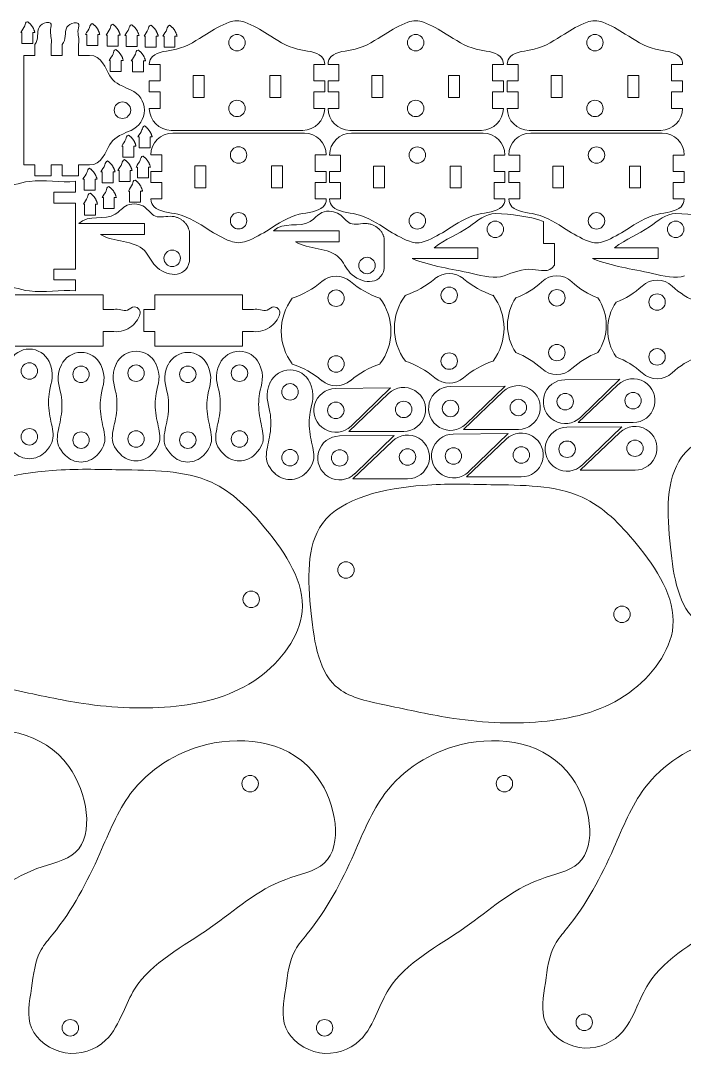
# Model space of a CAD drawing. Header units: inches. Extents: x 0 to 24, y 0 to 12.
# Drawn here: x 7.42 to 14.99, y 0.18 to 11.98 of the extents above; entities that cross this region are included whole.
import ezdxf

# ---------------------------------------------------------------- set-up
doc = ezdxf.new("R2010")
doc.units = ezdxf.units.IN
doc.header["$MEASUREMENT"] = 0

msp = doc.modelspace()

# ---------------------------------------------------------------- linework, layer by layer
at = {"color": 7, "linetype": 'Continuous', "lineweight": 15}
for p, q in [((7.436, 11.84), (7.422, 11.84)), ((7.436, 11.84), (7.436, 11.715)), ((7.561, 11.84), (7.561, 11.715)), ((7.583, 11.84), (7.561, 11.84)), ((8.175, 11.82), (8.161, 11.82)), ((8.175, 11.82), (8.175, 11.695)), ((8.3, 11.82), (8.3, 11.695)), ((8.322, 11.82), (8.3, 11.82)), ((8.409, 11.811), (8.395, 11.811)), ((8.409, 11.811), (8.409, 11.686)), ((8.534, 11.811), (8.534, 11.686)), ((8.556, 11.811), (8.534, 11.811)), ((8.623, 11.806), (8.609, 11.806)), ((8.623, 11.806), (8.623, 11.681)), ((8.748, 11.806), (8.748, 11.681)), ((8.771, 11.806), (8.748, 11.806)), ((8.842, 11.801), (8.828, 11.801)), ((8.842, 11.801), (8.842, 11.676)), ((8.967, 11.801), (8.967, 11.676)), ((8.99, 11.801), (8.967, 11.801)), ((9.056, 11.801), (9.042, 11.801)), ((9.056, 11.801), (9.056, 11.676)), ((9.181, 11.801), (9.181, 11.676)), ((9.204, 11.801), (9.181, 11.801)), ((7.436, 11.715), (7.561, 11.715)), ((7.582, 11.581), (7.582, 11.706)), ((7.77, 11.581), (7.77, 11.706)), ((7.895, 11.581), (7.895, 11.706)), ((8.082, 11.581), (8.082, 11.706)), ((8.175, 11.695), (8.3, 11.695)), ((8.409, 11.686), (8.534, 11.686)), ((8.623, 11.681), (8.748, 11.681)), ((7.582, 11.581), (7.457, 11.581)), ((7.457, 10.331), (7.457, 11.581)), ((7.895, 11.581), (7.77, 11.581)), ((8.207, 11.581), (8.082, 11.581)), ((8.842, 11.676), (8.967, 11.676)), ((9.056, 11.676), (9.181, 11.676)), ((8.443, 11.522), (8.429, 11.522)), ((8.443, 11.522), (8.443, 11.397)), ((8.568, 11.522), (8.568, 11.397)), ((8.591, 11.522), (8.568, 11.522)), ((8.697, 11.517), (8.683, 11.517)), ((8.697, 11.517), (8.697, 11.392)), ((8.822, 11.517), (8.822, 11.392)), ((8.845, 11.517), (8.822, 11.517)), ((9.013, 11.476), (8.888, 11.476)), ((9.013, 11.289), (9.013, 11.476)), ((10.763, 11.289), (10.763, 11.476)), ((10.888, 11.476), (10.763, 11.476)), ((11.051, 11.476), (10.926, 11.476)), ((11.051, 11.289), (11.051, 11.476)), ((12.801, 11.289), (12.801, 11.476)), ((12.926, 11.476), (12.801, 11.476)), ((13.095, 11.476), (12.97, 11.476)), ((13.095, 11.289), (13.095, 11.476)), ((14.845, 11.289), (14.845, 11.476)), ((14.97, 11.476), (14.845, 11.476)), ((8.443, 11.397), (8.568, 11.397)), ((8.697, 11.392), (8.822, 11.392)), ((9.388, 11.351), (9.388, 11.101)), ((9.388, 11.351), (9.513, 11.351)), ((9.513, 11.351), (9.513, 11.101)), ((10.263, 11.351), (10.263, 11.101)), ((10.263, 11.351), (10.388, 11.351)), ((10.388, 11.351), (10.388, 11.101)), ((11.426, 11.351), (11.426, 11.101)), ((11.426, 11.351), (11.551, 11.351)), ((11.551, 11.351), (11.551, 11.101)), ((12.301, 11.351), (12.301, 11.101)), ((12.301, 11.351), (12.426, 11.351)), ((12.426, 11.351), (12.426, 11.101)), ((13.47, 11.351), (13.47, 11.101)), ((13.47, 11.351), (13.595, 11.351)), ((13.595, 11.351), (13.595, 11.101)), ((14.345, 11.351), (14.345, 11.101)), ((14.345, 11.351), (14.47, 11.351)), ((14.47, 11.351), (14.47, 11.101)), ((8.888, 11.289), (9.013, 11.289)), ((8.888, 11.164), (8.888, 11.289)), ((10.888, 11.289), (10.763, 11.289)), ((10.888, 11.164), (10.888, 11.289)), ((10.926, 11.289), (11.051, 11.289)), ((10.926, 11.164), (10.926, 11.289)), ((12.926, 11.289), (12.801, 11.289)), ((12.926, 11.164), (12.926, 11.289)), ((12.97, 11.289), (13.095, 11.289)), ((12.97, 11.164), (12.97, 11.289)), ((14.97, 11.289), (14.845, 11.289)), ((14.97, 11.164), (14.97, 11.289)), ((8.888, 11.164), (9.013, 11.164)), ((9.013, 10.976), (9.013, 11.164)), ((9.388, 11.101), (9.513, 11.101)), ((10.263, 11.101), (10.388, 11.101)), ((10.763, 10.976), (10.763, 11.164)), ((10.888, 11.164), (10.763, 11.164)), ((10.926, 11.164), (11.051, 11.164)), ((11.051, 10.976), (11.051, 11.164)), ((11.426, 11.101), (11.551, 11.101)), ((12.301, 11.101), (12.426, 11.101)), ((12.801, 10.976), (12.801, 11.164)), ((12.926, 11.164), (12.801, 11.164)), ((12.97, 11.164), (13.095, 11.164)), ((13.095, 10.976), (13.095, 11.164)), ((13.47, 11.101), (13.595, 11.101)), ((14.345, 11.101), (14.47, 11.101)), ((14.845, 10.976), (14.845, 11.164)), ((14.97, 11.164), (14.845, 11.164)), ((8.888, 10.976), (9.013, 10.976)), ((10.888, 10.976), (10.763, 10.976)), ((10.926, 10.976), (11.051, 10.976)), ((12.926, 10.976), (12.801, 10.976)), ((12.97, 10.976), (13.095, 10.976)), ((14.97, 10.976), (14.845, 10.976)), ((8.772, 10.651), (8.758, 10.651)), ((8.772, 10.651), (8.772, 10.526)), ((8.897, 10.651), (8.897, 10.526)), ((8.92, 10.651), (8.897, 10.651)), ((10.638, 10.726), (9.138, 10.726)), ((9.156, 10.695), (10.656, 10.695)), ((12.676, 10.726), (11.176, 10.726)), ((11.194, 10.694), (12.694, 10.694)), ((14.72, 10.726), (13.22, 10.726)), ((13.238, 10.694), (14.738, 10.694)), ((8.588, 10.547), (8.574, 10.547)), ((8.588, 10.547), (8.588, 10.422)), ((8.713, 10.547), (8.713, 10.422)), ((8.736, 10.547), (8.713, 10.547)), ((8.772, 10.526), (8.897, 10.526)), ((8.588, 10.422), (8.713, 10.422)), ((8.906, 10.445), (9.031, 10.445)), ((9.031, 10.445), (9.031, 10.257)), ((10.781, 10.445), (10.781, 10.257)), ((10.906, 10.445), (10.781, 10.445)), ((10.944, 10.444), (11.069, 10.444)), ((11.069, 10.444), (11.069, 10.257)), ((12.819, 10.444), (12.819, 10.257)), ((12.944, 10.444), (12.819, 10.444)), ((12.988, 10.444), (13.113, 10.444)), ((13.113, 10.444), (13.113, 10.257)), ((14.863, 10.444), (14.863, 10.257)), ((14.988, 10.444), (14.863, 10.444)), ((7.582, 10.331), (7.457, 10.331)), ((7.582, 10.331), (7.582, 10.206)), ((7.77, 10.331), (7.77, 10.206)), ((7.895, 10.331), (7.77, 10.331)), ((7.895, 10.331), (7.895, 10.206)), ((8.082, 10.331), (8.082, 10.206)), ((8.207, 10.331), (8.082, 10.331)), ((8.543, 10.268), (8.529, 10.268)), ((8.543, 10.268), (8.543, 10.143)), ((8.668, 10.268), (8.668, 10.143)), ((8.691, 10.268), (8.668, 10.268)), ((8.752, 10.308), (8.738, 10.308)), ((8.752, 10.308), (8.752, 10.183)), ((8.877, 10.308), (8.877, 10.183)), ((8.9, 10.308), (8.877, 10.308)), ((9.406, 10.07), (9.406, 10.32)), ((9.531, 10.32), (9.406, 10.32)), ((9.531, 10.07), (9.531, 10.32)), ((10.281, 10.07), (10.281, 10.32)), ((10.406, 10.32), (10.281, 10.32)), ((10.406, 10.07), (10.406, 10.32)), ((11.444, 10.069), (11.444, 10.319)), ((11.569, 10.319), (11.444, 10.319)), ((11.569, 10.069), (11.569, 10.319)), ((12.319, 10.069), (12.319, 10.319)), ((12.444, 10.319), (12.319, 10.319)), ((12.444, 10.069), (12.444, 10.319)), ((13.488, 10.069), (13.488, 10.319)), ((13.613, 10.319), (13.488, 10.319)), ((13.613, 10.069), (13.613, 10.319)), ((14.363, 10.069), (14.363, 10.319)), ((14.488, 10.319), (14.363, 10.319)), ((14.488, 10.069), (14.488, 10.319)), ((7.582, 10.206), (7.77, 10.206)), ((7.895, 10.206), (8.082, 10.206)), ((8.145, 10.169), (8.131, 10.169)), ((8.145, 10.169), (8.145, 10.044)), ((8.27, 10.169), (8.27, 10.044)), ((8.292, 10.169), (8.27, 10.169)), ((8.349, 10.253), (8.335, 10.253)), ((8.349, 10.253), (8.349, 10.128)), ((8.474, 10.253), (8.474, 10.128)), ((8.497, 10.253), (8.474, 10.253)), ((8.752, 10.183), (8.877, 10.183)), ((8.906, 10.257), (9.031, 10.257)), ((8.906, 10.257), (8.906, 10.132)), ((10.906, 10.257), (10.781, 10.257)), ((10.906, 10.257), (10.906, 10.132)), ((10.944, 10.257), (11.069, 10.257)), ((10.944, 10.257), (10.944, 10.132)), ((12.944, 10.257), (12.819, 10.257)), ((12.944, 10.257), (12.944, 10.132)), ((12.988, 10.257), (13.113, 10.257)), ((12.988, 10.257), (12.988, 10.132)), ((14.988, 10.257), (14.863, 10.257)), ((14.988, 10.257), (14.988, 10.132)), ((8.048, 10.02), (8.048, 10.145)), ((8.145, 10.044), (8.27, 10.044)), ((8.349, 10.128), (8.474, 10.128)), ((8.543, 10.143), (8.668, 10.143)), ((8.663, 10.034), (8.649, 10.034)), ((8.663, 10.034), (8.663, 9.909)), ((8.788, 10.034), (8.788, 9.909)), ((8.81, 10.034), (8.788, 10.034)), ((8.906, 10.132), (9.031, 10.132)), ((9.031, 10.132), (9.031, 9.945)), ((9.531, 10.07), (9.406, 10.07)), ((10.406, 10.07), (10.281, 10.07)), ((10.781, 10.132), (10.781, 9.945)), ((10.906, 10.132), (10.781, 10.132)), ((10.944, 10.132), (11.069, 10.132)), ((11.069, 10.132), (11.069, 9.944)), ((11.569, 10.069), (11.444, 10.069)), ((12.444, 10.069), (12.319, 10.069)), ((12.819, 10.132), (12.819, 9.944)), ((12.944, 10.132), (12.819, 10.132)), ((12.988, 10.132), (13.113, 10.132)), ((13.113, 10.132), (13.113, 9.944)), ((13.613, 10.069), (13.488, 10.069)), ((14.488, 10.069), (14.363, 10.069)), ((14.863, 10.132), (14.863, 9.944)), ((14.988, 10.132), (14.863, 10.132)), ((7.798, 9.895), (7.798, 10.02)), ((7.798, 10.02), (8.048, 10.02)), ((8.364, 9.96), (8.35, 9.96)), ((8.364, 9.96), (8.364, 9.835)), ((8.489, 9.96), (8.489, 9.835)), ((8.512, 9.96), (8.489, 9.96)), ((8.663, 9.909), (8.788, 9.909)), ((8.906, 9.945), (9.031, 9.945)), ((10.781, 9.945), (10.906, 9.945)), ((10.944, 9.944), (11.069, 9.944)), ((12.819, 9.944), (12.944, 9.944)), ((12.988, 9.944), (13.113, 9.944)), ((14.863, 9.944), (14.988, 9.944)), ((7.798, 9.895), (8.048, 9.895)), ((8.048, 9.145), (8.048, 9.895)), ((8.15, 9.885), (8.136, 9.885)), ((8.15, 9.885), (8.15, 9.76)), ((8.275, 9.885), (8.275, 9.76)), ((8.297, 9.885), (8.275, 9.885)), ((8.364, 9.835), (8.489, 9.835)), ((8.15, 9.76), (8.275, 9.76)), ((13.385, 9.687), (13.385, 9.437)), ((8.083, 9.663), (8.833, 9.663)), ((8.833, 9.663), (8.833, 9.538)), ((9.346, 9.232), (9.346, 9.568)), ((10.305, 9.581), (11.055, 9.581)), ((11.055, 9.581), (11.055, 9.456)), ((8.833, 9.538), (8.333, 9.538)), ((11.055, 9.456), (10.555, 9.456)), ((11.568, 9.15), (11.568, 9.486)), ((12.135, 9.388), (12.635, 9.388)), ((12.635, 9.388), (12.635, 9.263)), ((13.51, 9.437), (13.385, 9.437)), ((13.51, 9.437), (13.51, 9.187)), ((14.193, 9.388), (14.693, 9.388)), ((14.693, 9.388), (14.693, 9.263)), ((12.635, 9.263), (11.885, 9.263)), ((14.693, 9.263), (13.943, 9.263)), ((7.798, 9.02), (7.798, 9.145)), ((7.798, 9.145), (8.048, 9.145)), ((7.798, 9.02), (8.048, 9.02)), ((8.048, 8.895), (8.048, 9.02)), ((8.36, 8.849), (7.36, 8.849)), ((8.36, 8.849), (8.36, 8.683)), ((9.951, 8.849), (8.951, 8.849)), ((8.951, 8.849), (8.951, 8.683)), ((9.951, 8.849), (9.951, 8.683)), ((8.485, 8.683), (8.36, 8.683)), ((8.826, 8.683), (8.951, 8.683)), ((8.826, 8.433), (8.826, 8.683)), ((10.076, 8.683), (9.951, 8.683)), ((8.36, 8.267), (8.36, 8.433)), ((8.485, 8.433), (8.36, 8.433)), ((8.826, 8.433), (8.951, 8.433)), ((8.951, 8.267), (8.951, 8.433)), ((9.951, 8.267), (9.951, 8.433)), ((10.076, 8.433), (9.951, 8.433)), ((8.36, 8.267), (7.36, 8.267)), ((9.951, 8.267), (8.951, 8.267)), ((11.012, 7.783), (11.637, 7.789)), ((11.637, 7.789), (11.189, 7.354)), ((12.32, 7.805), (12.945, 7.811)), ((12.945, 7.811), (12.497, 7.376)), ((13.628, 7.883), (14.253, 7.889)), ((13.78, 7.394), (14.232, 7.825)), ((14.253, 7.889), (13.805, 7.453)), ((11.164, 7.294), (11.616, 7.725)), ((12.472, 7.316), (12.924, 7.747)), ((13.097, 7.316), (12.472, 7.316)), ((13.65, 7.34), (14.275, 7.346)), ((14.405, 7.394), (13.78, 7.394)), ((14.275, 7.346), (13.827, 6.911)), ((11.057, 7.241), (11.682, 7.247)), ((11.789, 7.294), (11.164, 7.294)), ((11.682, 7.247), (11.233, 6.811)), ((12.354, 7.263), (12.979, 7.269)), ((12.505, 6.774), (12.958, 7.205)), ((12.979, 7.269), (12.53, 6.833)), ((13.802, 6.851), (14.254, 7.282)), ((11.208, 6.752), (11.661, 7.183)), ((14.427, 6.851), (13.802, 6.851)), ((11.833, 6.752), (11.208, 6.752)), ((13.13, 6.774), (12.505, 6.774))]:
    msp.add_line(p, q, dxfattribs=at)
for centre in [(9.888, 11.726), (11.926, 11.726), (13.97, 11.726), (8.582, 10.956), (9.888, 10.976), (11.926, 10.976), (13.97, 10.976), (9.906, 10.445), (11.944, 10.444), (13.988, 10.444), (9.906, 9.695), (11.944, 9.694), (12.834, 9.598), (13.988, 9.694), (14.891, 9.598), (9.149, 9.267), (11.371, 9.185), (11.018, 8.812), (12.308, 8.845), (13.536, 8.817), (14.679, 8.768), (13.536, 8.192), (11.018, 8.062), (12.308, 8.095), (14.679, 8.143), (7.52, 7.982), (8.11, 7.944), (8.737, 7.957), (9.327, 7.944), (9.916, 7.957), (10.493, 7.744), (13.631, 7.633), (14.405, 7.644), (11.015, 7.533), (11.789, 7.544), (12.323, 7.555), (13.097, 7.566), (7.52, 7.232), (8.11, 7.194), (8.737, 7.207), (9.327, 7.194), (9.916, 7.207), (10.493, 6.994), (11.059, 6.991), (11.833, 7.002), (12.356, 7.013), (13.13, 7.024), (13.653, 7.09), (14.427, 7.101), (11.131, 5.713), (10.05, 5.378), (14.278, 5.208), (10.038, 3.277), (12.938, 3.277), (13.848, 0.555), (7.987, 0.493), (10.887, 0.493)]:
    msp.add_circle(centre, 0.0938, dxfattribs=at)
for centre, radius, start, end in [((9.888, 11.726), 0.25, 68.9246, 111.0754), ((11.926, 11.726), 0.25, 68.9246, 111.0754), ((13.97, 11.726), 0.25, 68.9246, 111.0754), ((8.582, 10.956), 0.25, 293.1614, 66.8386), ((9.138, 10.976), 0.25, 180, 270), ((10.638, 10.976), 0.25, 270, 0), ((11.176, 10.976), 0.25, 180, 270), ((12.676, 10.976), 0.25, 270, 0), ((13.22, 10.976), 0.25, 180, 270), ((14.72, 10.976), 0.25, 270, 0), ((9.156, 10.445), 0.25, 90, 180), ((10.656, 10.445), 0.25, 0, 90), ((11.194, 10.444), 0.25, 90, 180), ((12.694, 10.444), 0.25, 0, 90), ((13.238, 10.444), 0.25, 90, 180), ((14.738, 10.444), 0.25, 0, 90), ((9.906, 9.695), 0.25, 248.9246, 291.0754), ((11.944, 9.694), 0.25, 248.9246, 291.0754), ((13.988, 9.694), 0.25, 248.9246, 291.0754), ((12.308, 8.845), 0.25, 49.4257, 130.5743), ((10.207, 9.759), 0.996, 288.1691, 310.5743), ((11.018, 8.812), 0.25, 49.4257, 130.5743), ((11.829, 9.759), 0.996, 229.4257, 251.8309), ((11.497, 9.791), 0.996, 288.1691, 310.5743), ((13.118, 9.791), 0.996, 229.4257, 251.8309), ((12.769, 9.635), 0.871, 290.0498, 313.1159), ((13.536, 8.817), 0.25, 46.8841, 133.1159), ((14.302, 9.635), 0.871, 226.8841, 249.9502), ((14.679, 8.768), 0.25, 46.8841, 133.1159), ((13.912, 9.586), 0.871, 290.0498, 313.1159), ((15.445, 9.586), 0.871, 226.8841, 249.9502), ((11.018, 8.437), 0.625, 143.1301, 216.8699), ((11.018, 8.437), 0.625, 323.1301, 36.8699), ((12.308, 8.47), 0.625, 143.1301, 216.8699), ((12.308, 8.47), 0.625, 323.1301, 36.8699), ((13.536, 8.504), 0.563, 146.251, 213.749), ((13.536, 8.504), 0.563, 326.251, 33.749), ((14.679, 8.455), 0.563, 146.251, 213.749), ((7.52, 7.982), 0.25, 25.7678, 154.2322), ((8.11, 7.944), 0.25, 25.7678, 154.2322), ((8.737, 7.957), 0.25, 25.7678, 154.2322), ((9.327, 7.944), 0.25, 25.7678, 154.2322), ((9.916, 7.957), 0.25, 25.7678, 154.2322), ((12.769, 7.373), 0.871, 46.8841, 69.9502), ((14.302, 7.373), 0.871, 110.0498, 133.1159), ((13.912, 7.324), 0.871, 46.8841, 69.9502), ((15.445, 7.324), 0.871, 110.0498, 133.1159), ((10.207, 7.115), 0.996, 49.4257, 71.8309), ((11.829, 7.115), 0.996, 108.1691, 130.5743), ((11.497, 7.148), 0.996, 49.4257, 71.8309), ((13.118, 7.148), 0.996, 108.1691, 130.5743), ((10.493, 7.744), 0.25, 25.7678, 154.2322), ((12.308, 8.095), 0.25, 229.4257, 310.5743), ((13.536, 8.192), 0.25, 226.8841, 313.1159), ((14.679, 8.143), 0.25, 226.8841, 313.1159), ((11.018, 8.062), 0.25, 229.4257, 310.5743), ((11.789, 7.544), 0.25, 270, 133.6028), ((12.323, 7.555), 0.25, 90.5724, 314.1752), ((13.097, 7.566), 0.25, 270, 133.6028), ((13.631, 7.633), 0.25, 90.5724, 314.1752), ((14.405, 7.644), 0.25, 270, 133.6028), ((11.015, 7.533), 0.25, 90.5724, 314.1752), ((13.653, 7.09), 0.25, 90.5724, 314.1752), ((14.427, 7.101), 0.25, 270, 133.6028), ((11.059, 6.991), 0.25, 90.5724, 314.1752), ((11.833, 7.002), 0.25, 270, 133.6028), ((12.356, 7.013), 0.25, 90.5724, 314.1752), ((13.13, 7.024), 0.25, 270, 133.6028), ((7.52, 7.232), 0.25, 224.311, 315.689), ((8.11, 7.194), 0.25, 224.311, 315.689), ((8.737, 7.207), 0.25, 224.311, 315.689), ((9.327, 7.194), 0.25, 224.311, 315.689), ((9.916, 7.207), 0.25, 224.311, 315.689), ((10.493, 6.994), 0.25, 224.311, 315.689)]:
    msp.add_arc(centre, radius, start, end, dxfattribs=at)
for points, knots in [([(7.422, 11.84), (7.435, 11.868), (7.473, 11.903), (7.476, 11.96), (7.498, 11.965)], [0, 0, 0, 0, 0.611532, 1, 1, 1, 1]), ([(7.582, 11.706), (7.631, 11.756), (7.586, 11.893), (7.694, 11.957), (7.782, 11.956), (7.741, 11.827), (7.781, 11.779), (7.77, 11.706)], [0, 0, 0, 0, 0.348301, 0.511854, 0.587996, 0.709542, 1, 1, 1, 1]), ([(7.895, 11.706), (7.946, 11.755), (7.901, 11.89), (8.009, 11.954), (8.097, 11.953), (8.055, 11.825), (8.095, 11.778), (8.082, 11.706)], [0, 0, 0, 0, 0.347504, 0.512636, 0.589513, 0.712232, 1, 1, 1, 1]), ([(8.161, 11.82), (8.174, 11.848), (8.212, 11.883), (8.214, 11.94), (8.237, 11.945)], [0, 0, 0, 0, 0.611532, 1, 1, 1, 1]), ([(8.395, 11.811), (8.408, 11.838), (8.446, 11.873), (8.449, 11.93), (8.471, 11.936)], [0, 0, 0, 0, 0.611532, 1, 1, 1, 1]), ([(8.609, 11.806), (8.622, 11.833), (8.66, 11.868), (8.663, 11.925), (8.685, 11.931)], [0, 0, 0, 0, 0.611532, 1, 1, 1, 1]), ([(8.828, 11.801), (8.841, 11.828), (8.879, 11.863), (8.882, 11.92), (8.904, 11.926)], [0, 0, 0, 0, 0.611532, 1, 1, 1, 1]), ([(8.888, 11.476), (8.888, 11.518), (8.947, 11.627), (9.251, 11.63), (9.514, 11.812), (9.703, 11.923), (9.798, 11.96)], [0, 0, 0, 0, 0.091573, 0.361911, 0.725975, 1, 1, 1, 1]), ([(9.042, 11.801), (9.055, 11.828), (9.093, 11.863), (9.096, 11.92), (9.119, 11.926)], [0, 0, 0, 0, 0.611532, 1, 1, 1, 1]), ([(10.888, 11.476), (10.888, 11.518), (10.829, 11.627), (10.525, 11.63), (10.262, 11.812), (10.073, 11.923), (9.978, 11.96)], [0, 0, 0, 0, 0.091573, 0.361911, 0.725975, 1, 1, 1, 1]), ([(10.926, 11.476), (10.926, 11.518), (10.985, 11.627), (11.288, 11.63), (11.551, 11.812), (11.741, 11.923), (11.836, 11.96)], [0, 0, 0, 0, 0.091573, 0.361911, 0.725975, 1, 1, 1, 1]), ([(12.926, 11.476), (12.926, 11.518), (12.866, 11.627), (12.563, 11.63), (12.3, 11.812), (12.11, 11.923), (12.016, 11.96)], [0, 0, 0, 0, 0.091573, 0.361911, 0.725975, 1, 1, 1, 1]), ([(12.97, 11.476), (12.97, 11.518), (13.029, 11.627), (13.332, 11.63), (13.595, 11.812), (13.785, 11.923), (13.88, 11.96)], [0, 0, 0, 0, 0.091573, 0.361911, 0.725975, 1, 1, 1, 1]), ([(14.97, 11.476), (14.97, 11.518), (14.91, 11.627), (14.607, 11.63), (14.344, 11.812), (14.154, 11.923), (14.059, 11.96)], [0, 0, 0, 0, 0.091573, 0.361911, 0.725975, 1, 1, 1, 1]), ([(8.681, 11.186), (8.531, 11.25), (8.424, 11.304), (8.345, 11.583), (8.207, 11.581)], [0, 0, 0, 0, 0.458191, 1, 1, 1, 1]), ([(8.429, 11.522), (8.443, 11.55), (8.481, 11.584), (8.483, 11.641), (8.506, 11.647)], [0, 0, 0, 0, 0.611532, 1, 1, 1, 1]), ([(8.683, 11.517), (8.697, 11.545), (8.735, 11.579), (8.737, 11.637), (8.76, 11.642)], [0, 0, 0, 0, 0.611532, 1, 1, 1, 1]), ([(8.758, 10.651), (8.771, 10.679), (8.809, 10.714), (8.812, 10.771), (8.835, 10.776)], [0, 0, 0, 0, 0.611532, 1, 1, 1, 1]), ([(8.681, 10.726), (8.531, 10.662), (8.424, 10.608), (8.345, 10.33), (8.207, 10.331)], [0, 0, 0, 0, 0.458191, 1, 1, 1, 1]), ([(8.574, 10.547), (8.587, 10.575), (8.625, 10.609), (8.628, 10.666), (8.65, 10.672)], [0, 0, 0, 0, 0.611532, 1, 1, 1, 1]), ([(8.529, 10.268), (8.542, 10.296), (8.58, 10.331), (8.583, 10.388), (8.606, 10.393)], [0, 0, 0, 0, 0.611532, 1, 1, 1, 1]), ([(8.738, 10.308), (8.751, 10.336), (8.79, 10.37), (8.792, 10.428), (8.815, 10.433)], [0, 0, 0, 0, 0.611532, 1, 1, 1, 1]), ([(8.131, 10.169), (8.144, 10.196), (8.182, 10.231), (8.185, 10.288), (8.207, 10.294)], [0, 0, 0, 0, 0.611532, 1, 1, 1, 1]), ([(8.335, 10.253), (8.348, 10.281), (8.386, 10.316), (8.389, 10.373), (8.411, 10.378)], [0, 0, 0, 0, 0.611532, 1, 1, 1, 1]), ([(8.048, 10.145), (7.874, 10.126), (7.574, 10.196), (7.19, 10.041), (6.897, 10.09), (6.701, 9.96), (6.53, 9.947), (6.328, 9.919), (6.135, 9.856), (5.911, 9.756), (5.792, 9.625), (5.795, 9.52)], [0, 0, 0, 0, 0.214978, 0.355825, 0.494176, 0.552444, 0.634006, 0.699906, 0.802126, 0.88055, 1, 1, 1, 1]), ([(8.649, 10.034), (8.662, 10.062), (8.7, 10.097), (8.703, 10.154), (8.725, 10.159)], [0, 0, 0, 0, 0.611532, 1, 1, 1, 1]), ([(8.35, 9.96), (8.363, 9.987), (8.401, 10.022), (8.404, 10.079), (8.426, 10.085)], [0, 0, 0, 0, 0.611532, 1, 1, 1, 1]), ([(8.136, 9.885), (8.149, 9.913), (8.187, 9.948), (8.19, 10.005), (8.212, 10.01)], [0, 0, 0, 0, 0.611532, 1, 1, 1, 1]), ([(8.906, 9.945), (8.906, 9.903), (8.966, 9.794), (9.269, 9.791), (9.532, 9.609), (9.722, 9.498), (9.816, 9.461)], [0, 0, 0, 0, 0.091573, 0.361911, 0.725975, 1, 1, 1, 1]), ([(10.906, 9.945), (10.906, 9.903), (10.847, 9.794), (10.544, 9.791), (10.281, 9.609), (10.091, 9.498), (9.996, 9.461)], [0, 0, 0, 0, 0.091573, 0.361911, 0.725975, 1, 1, 1, 1]), ([(10.944, 9.944), (10.944, 9.903), (11.003, 9.794), (11.307, 9.79), (11.57, 9.609), (11.759, 9.498), (11.854, 9.461)], [0, 0, 0, 0, 0.091573, 0.361911, 0.725975, 1, 1, 1, 1]), ([(12.944, 9.944), (12.944, 9.903), (12.885, 9.794), (12.581, 9.79), (12.318, 9.609), (12.129, 9.498), (12.034, 9.461)], [0, 0, 0, 0, 0.091573, 0.361911, 0.725975, 1, 1, 1, 1]), ([(12.988, 9.944), (12.988, 9.903), (13.047, 9.794), (13.351, 9.79), (13.614, 9.609), (13.803, 9.498), (13.898, 9.461)], [0, 0, 0, 0, 0.091573, 0.361911, 0.725975, 1, 1, 1, 1]), ([(14.988, 9.944), (14.988, 9.903), (14.928, 9.794), (14.625, 9.79), (14.362, 9.609), (14.173, 9.498), (14.078, 9.461)], [0, 0, 0, 0, 0.091573, 0.361911, 0.725975, 1, 1, 1, 1]), ([(9.194, 9.737), (9.18, 9.741), (9.102, 9.756), (8.951, 9.704), (8.859, 9.852), (8.741, 9.893), (8.608, 9.882), (8.454, 9.667), (8.193, 9.772), (8.083, 9.663)], [0.1137065, 0.1137065, 0.1137065, 0.1137065, 0.147653, 0.2877045, 0.4075572, 0.4765138, 0.5578469, 0.6832909, 1, 1, 1, 1]), ([(11.416, 9.655), (11.402, 9.659), (11.324, 9.674), (11.173, 9.622), (11.081, 9.77), (10.963, 9.81), (10.83, 9.8), (10.676, 9.584), (10.415, 9.689), (10.305, 9.581)], [0.1137065, 0.1137065, 0.1137065, 0.1137065, 0.147653, 0.2877045, 0.4075572, 0.4765138, 0.5578469, 0.6832909, 1, 1, 1, 1]), ([(12.832, 9.777), (12.728, 9.781), (12.493, 9.569), (12.272, 9.488), (12.135, 9.388)], [0.7096915, 0.7096915, 0.7096915, 0.7096915, 0.8302323, 1, 1, 1, 1]), ([(14.889, 9.777), (14.786, 9.781), (14.551, 9.569), (14.33, 9.488), (14.193, 9.388)], [0.7096915, 0.7096915, 0.7096915, 0.7096915, 0.8302323, 1, 1, 1, 1]), ([(8.048, 8.895), (7.874, 8.913), (7.574, 8.843), (7.19, 8.998), (6.897, 8.949), (6.701, 9.079), (6.53, 9.092), (6.328, 9.121), (6.135, 9.183), (5.911, 9.284), (5.792, 9.414), (5.795, 9.52)], [0, 0, 0, 0, 0.214978, 0.355825, 0.494176, 0.552444, 0.634006, 0.699906, 0.802126, 0.88055, 1, 1, 1, 1]), ([(8.333, 9.538), (8.475, 9.449), (8.814, 9.485), (8.964, 9.079), (9.304, 9.025), (9.346, 9.232)], [0, 0, 0, 0, 0.438352, 0.615087, 1, 1, 1, 1]), ([(10.555, 9.456), (10.697, 9.367), (11.036, 9.403), (11.186, 8.997), (11.526, 8.943), (11.568, 9.15)], [0, 0, 0, 0, 0.438352, 0.615087, 1, 1, 1, 1]), ([(11.885, 9.263), (12.119, 9.173), (12.416, 9.139), (12.834, 9.029), (12.933, 9.069)], [0, 0, 0, 0, 0.2569093, 0.3847462, 0.3847462, 0.3847462, 0.3847462]), ([(13.943, 9.263), (14.176, 9.173), (14.474, 9.139), (14.892, 9.029), (14.991, 9.069)], [0, 0, 0, 0, 0.2569093, 0.3847462, 0.3847462, 0.3847462, 0.3847462]), ([(12.933, 9.069), (13.036, 9.106), (13.232, 9.185), (13.444, 9.093), (13.51, 9.187)], [0, 0, 0, 0, 0.552836, 1, 1, 1, 1]), ([(8.485, 8.433), (8.557, 8.42), (8.665, 8.465), (8.762, 8.563), (8.805, 8.676), (8.707, 8.732), (8.624, 8.639), (8.534, 8.7), (8.485, 8.683)], [0, 0, 0, 0, 0.293581, 0.427452, 0.586796, 0.673694, 0.788354, 1, 1, 1, 1]), ([(10.076, 8.433), (10.149, 8.42), (10.256, 8.465), (10.354, 8.563), (10.397, 8.676), (10.299, 8.732), (10.216, 8.639), (10.126, 8.7), (10.076, 8.683)], [0, 0, 0, 0, 0.293581, 0.427452, 0.586796, 0.673694, 0.788354, 1, 1, 1, 1]), ([(7.746, 8.091), (7.814, 7.949), (7.735, 7.788), (7.736, 7.503), (7.809, 7.258), (7.781, 7.141), (7.699, 7.057)], [0, 0, 0, 0, 0.323131, 0.562945, 0.783928, 1, 1, 1, 1]), ([(7.885, 8.053), (7.816, 7.911), (7.896, 7.75), (7.894, 7.465), (7.821, 7.22), (7.849, 7.104), (7.931, 7.02)], [0, 0, 0, 0, 0.323131, 0.562945, 0.783928, 1, 1, 1, 1]), ([(8.335, 8.053), (8.404, 7.911), (8.324, 7.75), (8.325, 7.465), (8.399, 7.22), (8.371, 7.104), (8.289, 7.02)], [0, 0, 0, 0, 0.323131, 0.562945, 0.783928, 1, 1, 1, 1]), ([(8.512, 8.066), (8.443, 7.924), (8.523, 7.763), (8.522, 7.478), (8.448, 7.233), (8.476, 7.116), (8.558, 7.032)], [0, 0, 0, 0, 0.323131, 0.562945, 0.783928, 1, 1, 1, 1]), ([(8.962, 8.066), (9.031, 7.924), (8.951, 7.763), (8.953, 7.478), (9.026, 7.233), (8.998, 7.116), (8.916, 7.032)], [0, 0, 0, 0, 0.323131, 0.562945, 0.783928, 1, 1, 1, 1]), ([(9.101, 8.053), (9.033, 7.911), (9.112, 7.75), (9.111, 7.465), (9.038, 7.22), (9.066, 7.104), (9.148, 7.02)], [0, 0, 0, 0, 0.323131, 0.562945, 0.783928, 1, 1, 1, 1]), ([(9.552, 8.053), (9.62, 7.911), (9.541, 7.75), (9.542, 7.465), (9.615, 7.22), (9.587, 7.104), (9.505, 7.02)], [0, 0, 0, 0, 0.323131, 0.562945, 0.783928, 1, 1, 1, 1]), ([(9.691, 8.066), (9.622, 7.924), (9.702, 7.763), (9.701, 7.478), (9.627, 7.233), (9.655, 7.116), (9.737, 7.032)], [0, 0, 0, 0, 0.323131, 0.562945, 0.783928, 1, 1, 1, 1]), ([(10.141, 8.066), (10.21, 7.924), (10.13, 7.763), (10.132, 7.478), (10.205, 7.233), (10.177, 7.116), (10.095, 7.032)], [0, 0, 0, 0, 0.323131, 0.562945, 0.783928, 1, 1, 1, 1]), ([(10.268, 7.853), (10.199, 7.711), (10.279, 7.55), (10.277, 7.265), (10.204, 7.02), (10.232, 6.903), (10.314, 6.819)], [0, 0, 0, 0, 0.323131, 0.562945, 0.783928, 1, 1, 1, 1]), ([(10.718, 7.853), (10.787, 7.711), (10.707, 7.55), (10.709, 7.265), (10.782, 7.02), (10.754, 6.903), (10.672, 6.819)], [0, 0, 0, 0, 0.323131, 0.562945, 0.783928, 1, 1, 1, 1]), ([(16.106, 7.435), (15.676, 7.403), (14.758, 7.207), (14.803, 6.019), (14.958, 5.074), (15.774, 4.914), (16.537, 4.739), (17.502, 4.693), (18.476, 4.945), (19.178, 5.863), (18.603, 6.747), (17.908, 7.443), (16.952, 7.434), (16.377, 7.455), (16.106, 7.435)], [0, 0, 0, 0, 0.109929, 0.202397, 0.284224, 0.335388, 0.405959, 0.501198, 0.58986, 0.671199, 0.763591, 0.836455, 0.930609, 1, 1, 1, 1]), ([(7.781, 6.848), (7.351, 6.816), (6.433, 6.62), (6.478, 5.433), (6.633, 4.487), (7.449, 4.327), (8.212, 4.152), (9.177, 4.106), (10.151, 4.359), (10.852, 5.276), (10.278, 6.16), (9.583, 6.857), (8.627, 6.847), (8.052, 6.869), (7.781, 6.848)], [0, 0, 0, 0, 0.109929, 0.202397, 0.284224, 0.335388, 0.405959, 0.501198, 0.58986, 0.671199, 0.763591, 0.836455, 0.930609, 1, 1, 1, 1]), ([(12.008, 6.678), (11.579, 6.646), (10.66, 6.45), (10.706, 5.263), (10.86, 4.317), (11.676, 4.157), (12.439, 3.982), (13.405, 3.936), (14.379, 4.189), (15.08, 5.106), (14.505, 5.99), (13.811, 6.687), (12.854, 6.677), (12.28, 6.699), (12.008, 6.678)], [0, 0, 0, 0, 0.109929, 0.202397, 0.284224, 0.335388, 0.405959, 0.501198, 0.58986, 0.671199, 0.763591, 0.836455, 0.930609, 1, 1, 1, 1]), ([(4.948, 1.682), (4.901, 1.624), (4.75, 1.453), (4.716, 1.071), (4.616, 0.581), (5.084, 0.243), (5.572, 0.41), (5.741, 0.768), (5.98, 1.318), (6.769, 1.703), (7.386, 2.296), (8.303, 2.463), (8.073, 3.815), (6.746, 4.018), (5.814, 3.41), (5.459, 2.502), (5.176, 1.962), (4.948, 1.682)], [0, 0, 0, 0, 0.02086, 0.063863, 0.106625, 0.152099, 0.197955, 0.233554, 0.26154, 0.367581, 0.464213, 0.509543, 0.602655, 0.72773, 0.825803, 0.898573, 1, 1, 1, 1]), ([(13.646, 1.62), (13.6, 1.563), (13.448, 1.391), (13.415, 1.009), (13.315, 0.52), (13.783, 0.181), (14.271, 0.348), (14.439, 0.706), (14.679, 1.257), (15.468, 1.642), (16.084, 2.234), (17.002, 2.402), (16.772, 3.753), (15.444, 3.956), (14.512, 3.348), (14.157, 2.441), (13.874, 1.9), (13.646, 1.62)], [0, 0, 0, 0, 0.02086, 0.063863, 0.106625, 0.152099, 0.197955, 0.233554, 0.26154, 0.367581, 0.464213, 0.509543, 0.602655, 0.72773, 0.825803, 0.898573, 1, 1, 1, 1]), ([(7.786, 1.559), (7.739, 1.501), (7.588, 1.33), (7.554, 0.948), (7.454, 0.458), (7.922, 0.12), (8.41, 0.286), (8.579, 0.645), (8.818, 1.195), (9.607, 1.58), (10.223, 2.173), (11.141, 2.34), (10.911, 3.691), (9.583, 3.894), (8.651, 3.287), (8.297, 2.379), (8.014, 1.839), (7.786, 1.559)], [0, 0, 0, 0, 0.02086, 0.063863, 0.106625, 0.152099, 0.197955, 0.233554, 0.26154, 0.367581, 0.464213, 0.509543, 0.602655, 0.72773, 0.825803, 0.898573, 1, 1, 1, 1]), ([(10.685, 1.559), (10.639, 1.501), (10.487, 1.33), (10.453, 0.948), (10.354, 0.458), (10.821, 0.12), (11.31, 0.286), (11.478, 0.645), (11.718, 1.195), (12.507, 1.58), (13.123, 2.173), (14.04, 2.34), (13.81, 3.691), (12.483, 3.894), (11.551, 3.287), (11.196, 2.379), (10.913, 1.839), (10.685, 1.559)], [0, 0, 0, 0, 0.02086, 0.063863, 0.106625, 0.152099, 0.197955, 0.233554, 0.26154, 0.367581, 0.464213, 0.509543, 0.602655, 0.72773, 0.825803, 0.898573, 1, 1, 1, 1])]:
    msp.add_open_spline(points, degree=3, knots=knots, dxfattribs=at)
for points, degree in [([(7.583, 11.84), (7.565, 11.919), (7.498, 11.965)], 2), ([(8.322, 11.82), (8.304, 11.899), (8.237, 11.945)], 2), ([(8.556, 11.811), (8.538, 11.889), (8.471, 11.936)], 2), ([(8.771, 11.806), (8.752, 11.884), (8.685, 11.931)], 2), ([(8.99, 11.801), (8.971, 11.879), (8.904, 11.926)], 2), ([(9.204, 11.801), (9.185, 11.879), (9.119, 11.926)], 2), ([(8.591, 11.522), (8.573, 11.601), (8.506, 11.647)], 2), ([(8.845, 11.517), (8.827, 11.596), (8.76, 11.642)], 2), ([(8.92, 10.651), (8.901, 10.73), (8.835, 10.776)], 2), ([(8.736, 10.547), (8.717, 10.626), (8.65, 10.672)], 2), ([(8.691, 10.268), (8.672, 10.347), (8.606, 10.393)], 2), ([(8.9, 10.308), (8.881, 10.387), (8.815, 10.433)], 2), ([(8.292, 10.169), (8.274, 10.247), (8.207, 10.294)], 2), ([(8.497, 10.253), (8.478, 10.332), (8.411, 10.378)], 2), ([(8.81, 10.034), (8.792, 10.113), (8.725, 10.159)], 2), ([(8.512, 9.96), (8.493, 10.039), (8.426, 10.085)], 2), ([(8.297, 9.885), (8.279, 9.964), (8.212, 10.01)], 2), ([(9.194, 9.737), (9.323, 9.691), (9.346, 9.568)], 2), ([(12.833, 9.777), (12.833, 9.777), (12.832, 9.777), (12.832, 9.777)], 3), ([(12.833, 9.777), (13.019, 9.769), (13.209, 9.751), (13.385, 9.687)], 3), ([(14.89, 9.777), (14.89, 9.777), (14.89, 9.777), (14.889, 9.777)], 3), ([(14.89, 9.777), (15.076, 9.769), (15.266, 9.751), (15.442, 9.687)], 3), ([(11.416, 9.655), (11.545, 9.608), (11.568, 9.486)], 2)]:
    msp.add_open_spline(points, degree=degree, dxfattribs=at)

doc.saveas('drawing.dxf')
